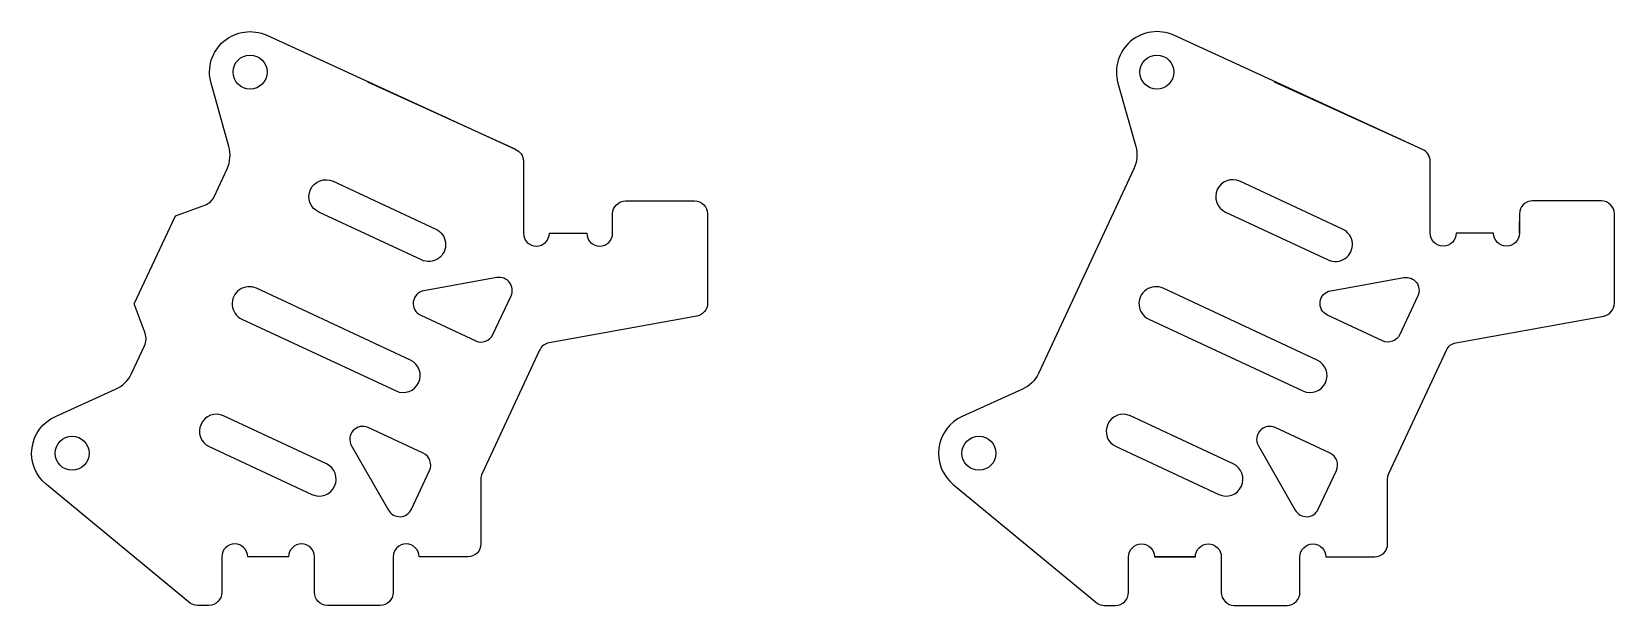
# Model space of a CAD drawing. Header units: millimetres. Extents: x 550.5 to 648.3, y 133.5 to 169.
import ezdxf

# ---------------------------------------------------------------- set-up
doc = ezdxf.new("R2010")
doc.units = ezdxf.units.MM
doc.layers.get('0').update_dxf_attribs({"linetype": 'CONTINUOUS'})

msp = doc.modelspace()

# ---------------------------------------------------------------- linework, layer by layer
for p, q in [((580.393, 161.745), (571.289, 165.879)), ((636.393, 161.745), (627.289, 165.879)), ((582.502, 156.547), (584.813, 156.547)), ((586.413, 156.547), (586.413, 157.247)), ((640.813, 156.547), (638.502, 156.547)), ((642.413, 156.547), (642.413, 157.247)), ((566.398, 136.547), (563.873, 136.547)), ((622.398, 136.547), (619.873, 136.547))]:
    msp.add_line(p, q)
for points in [[(563.873, 136.547, 1), (562.273, 136.547), (562.273, 134.347, -0.414214), (561.473, 133.547), (560.768, 133.547, -0.139373), (560.347, 133.666), (551.441, 141.019, -0.555042), (552.002, 145.225), (555.714, 146.903, 0.179341), (556.703, 147.88), (557.504, 149.599, 0.198912), (557.537, 150.363), (556.873, 152.189), (558.141, 154.908), (559.409, 157.627), (561.235, 158.292, 0.198912), (561.799, 158.809), (562.6, 160.528, 0.179341), (562.713, 161.913), (561.613, 165.835, -0.639081), (565.063, 168.783), (580.393, 161.745, -0.309018), (580.902, 161), (580.902, 156.547, 1), (582.502, 156.547), (584.813, 156.547, 1), (586.413, 156.547), (586.413, 157.747, -0.414214), (587.213, 158.547), (591.473, 158.547, -0.414214), (592.273, 157.747), (592.273, 156.547), (592.273, 152.215, -0.362751), (591.615, 151.428), (582.484, 149.777, 0.243557), (581.901, 149.328), (578.348, 141.707, 0.109518), (578.273, 141.369), (578.273, 137.347, -0.414214), (577.473, 136.547), (574.458, 136.547, 1), (572.858, 136.547), (572.858, 134.347, -0.414214), (572.058, 133.547), (568.798, 133.547, -0.414214), (567.998, 134.347), (567.998, 136.547, 1), (566.398, 136.547)], [(636.902, 156.547), (636.902, 161, 0.309018), (636.393, 161.745), (621.063, 168.783, 0.639081), (617.613, 165.835), (618.713, 161.913, -0.179341), (618.6, 160.528), (612.703, 147.88, -0.179341), (611.714, 146.903), (608.002, 145.225, 0.555042), (607.441, 141.019), (616.347, 133.666, 0.139373), (616.768, 133.547), (617.473, 133.547, 0.414214), (618.273, 134.347), (618.273, 136.547, -1), (619.873, 136.547), (622.398, 136.547, -1), (623.998, 136.547), (623.998, 134.347, 0.414214), (624.798, 133.547), (628.058, 133.547, 0.414214), (628.858, 134.347), (628.858, 136.547, -1), (630.458, 136.547), (633.473, 136.547, 0.414214), (634.273, 137.347), (634.273, 141.369, -0.109518), (634.348, 141.707), (637.901, 149.328, -0.243557), (638.484, 149.777), (647.615, 151.428, 0.362751), (648.273, 152.215), (648.273, 156.547), (648.273, 157.747, 0.414214), (647.473, 158.547), (643.213, 158.547, 0.414214), (642.413, 157.747), (642.413, 156.547, -1), (640.813, 156.547), (638.502, 156.547, -1)], [(569.148, 159.761), (575.492, 156.803, -1), (574.605, 154.899), (568.261, 157.858, -1)], [(625.148, 159.761, 1), (624.261, 157.858), (630.605, 154.899, 1), (631.492, 156.803)], [(579.019, 150.284), (580.137, 152.68, 0.60801), (579.27, 153.806), (574.755, 152.993, 0.731889), (574.558, 151.481), (577.956, 149.897, 0.414214)], [(630.755, 152.993), (635.27, 153.806, -0.60801), (636.137, 152.68), (635.019, 150.284, -0.414214), (633.956, 149.897), (630.558, 151.481, -0.731889)], [(563.52, 151.241), (573.037, 146.804, 1), (573.924, 148.707), (564.408, 153.145, 1)], [(620.408, 153.145, 1), (619.52, 151.241), (629.037, 146.804, 1), (629.924, 148.707)], [(561.499, 143.357), (567.843, 140.399, 1), (568.731, 142.302), (562.386, 145.26, 1)], [(618.386, 145.26, 1), (617.499, 143.357), (623.843, 140.399, 1), (624.731, 142.302)], [(575.104, 141.887, 0.414214), (574.717, 142.951), (571.32, 144.535, 0.731889), (570.287, 143.412), (572.567, 139.431, 0.60801), (573.986, 139.491)], [(627.32, 144.535, 0.731889), (626.287, 143.412), (628.567, 139.431, 0.60801), (629.986, 139.491), (631.104, 141.887, 0.414214), (630.717, 142.951)]]:
    msp.add_lwpolyline(points, format="xyb", close=True)
for centre in [(564.02, 166.511), (620.02, 166.511), (553.032, 142.947), (609.032, 142.947)]:
    msp.add_circle(centre, 1.05)

doc.saveas('drawing.dxf')
